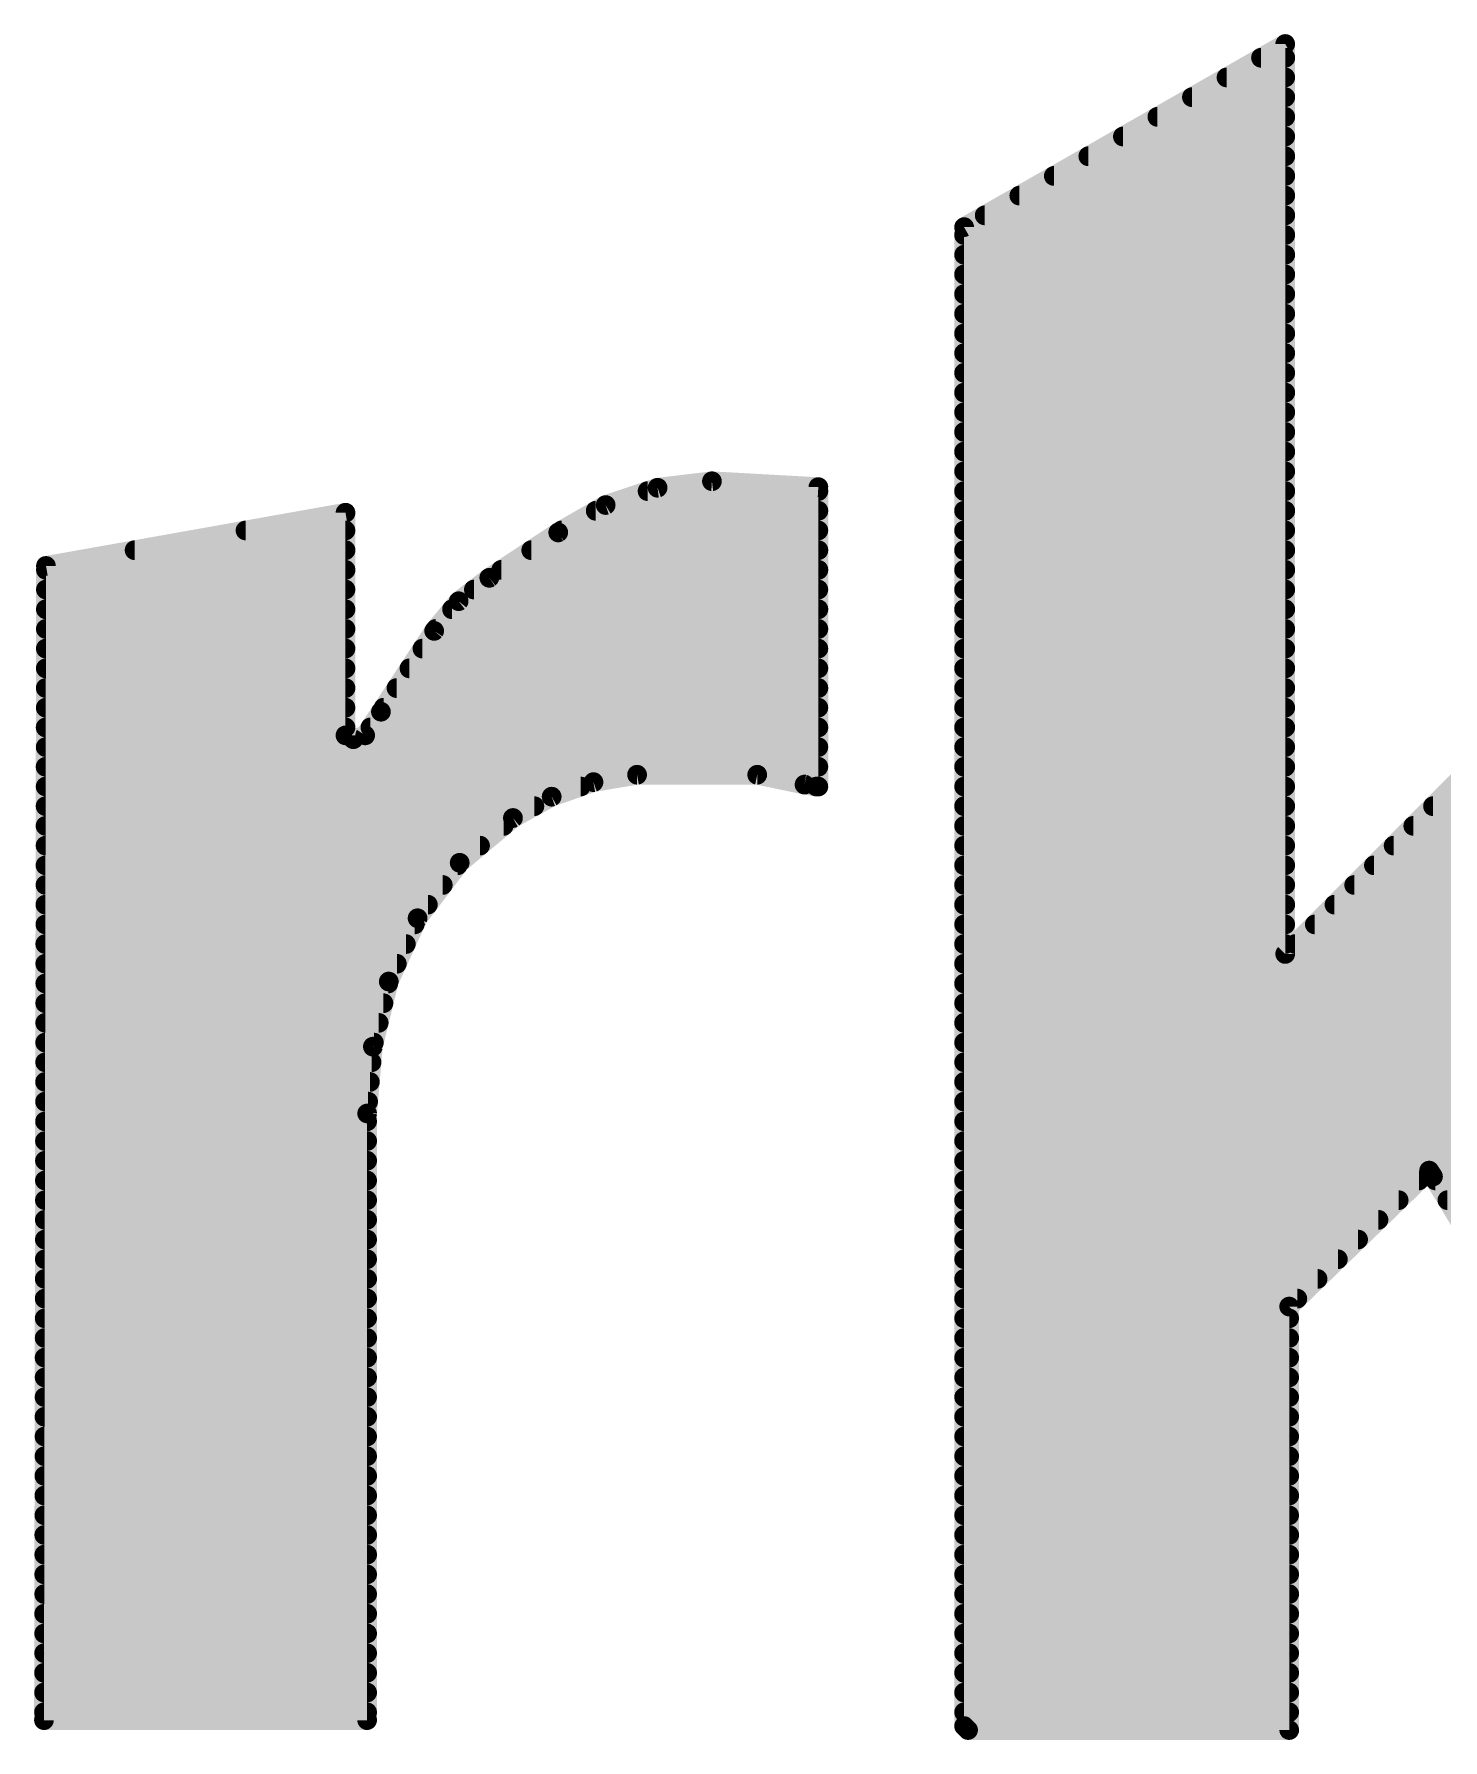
# Model space of a CAD drawing. Extents: x -20 to 87, y -15 to 38.
# Drawn here: x 12.626 to 14.442, y 2.758 to 4.958 of the extents above; entities that cross this region are included whole.
import ezdxf

# ---------------------------------------------------------------- set-up
doc = ezdxf.new("R2010")
doc.units = 0
doc.layers.add('21', color=41, linetype='CONTINUOUS')

msp = doc.modelspace()

# ---------------------------------------------------------------- linework, layer by layer
at = {"layer": '21', "const_width": 0.0254}
for points in [[(13.8252, 4.7092), (14.2392, 4.9454)], [(14.2392, 4.9454), (14.2392, 3.7719)], [(14.208, 4.9276), (14.2392, 4.9276)], [(14.1635, 4.9022), (14.2392, 4.9022)], [(14.119, 4.8768), (14.2392, 4.8768)], [(14.0744, 4.8514), (14.2392, 4.8514)], [(14.0299, 4.826), (14.2392, 4.826)], [(13.9854, 4.8006), (14.2392, 4.8006)], [(13.9409, 4.7752), (14.2392, 4.7752)], [(13.8964, 4.7498), (14.2392, 4.7498)], [(13.8518, 4.7244), (14.2392, 4.7244)], [(13.8252, 2.7762), (13.8252, 4.7092)], [(13.8252, 4.699), (14.2392, 4.699)], [(13.8252, 4.6736), (14.2392, 4.6736)], [(13.8252, 4.6482), (14.2392, 4.6482)], [(13.8252, 4.6228), (14.2392, 4.6228)], [(13.8252, 4.5974), (14.2392, 4.5974)], [(13.8252, 4.572), (14.2392, 4.572)], [(13.8252, 4.5466), (14.2392, 4.5466)], [(13.8252, 4.5212), (14.2392, 4.5212)], [(13.8252, 4.4958), (14.2392, 4.4958)], [(13.8252, 4.4704), (14.2392, 4.4704)], [(13.8252, 4.445), (14.2392, 4.445)], [(13.8252, 4.4196), (14.2392, 4.4196)], [(13.8252, 4.3942), (14.2392, 4.3942)], [(13.3631, 4.3508), (13.43, 4.3731)], [(13.4172, 4.3688), (13.6373, 4.3688)], [(13.43, 4.3731), (13.5001, 4.3815)], [(13.5001, 4.3815), (13.6373, 4.3739)], [(13.6373, 4.3739), (13.6373, 3.9878)], [(13.8252, 4.3688), (14.2392, 4.3688)], [(13.302, 4.3155), (13.3631, 4.3508)], [(13.3503, 4.3434), (13.6373, 4.3434)], [(13.8252, 4.3434), (14.2392, 4.3434)], [(12.6416, 4.2723), (13.0277, 4.3409)], [(13.0277, 4.3409), (13.0277, 4.0538)], [(14.2392, 3.7719), (14.8082, 4.3409)], [(12.8988, 4.318), (13.0277, 4.318)], [(13.2131, 4.257), (13.302, 4.3155)], [(13.3063, 4.318), (13.6373, 4.318)], [(13.8252, 4.318), (14.2392, 4.318)], [(12.7559, 4.2926), (13.0277, 4.2926)], [(13.2672, 4.2926), (13.6373, 4.2926)], [(13.8252, 4.2926), (14.2392, 4.2926)], [(12.639, 2.7838), (12.6416, 4.2723)], [(12.6416, 4.2672), (13.0277, 4.2672)], [(13.1736, 4.2268), (13.2131, 4.257)], [(13.2286, 4.2672), (13.6373, 4.2672)], [(13.8252, 4.2672), (14.2392, 4.2672)], [(12.6415, 4.2418), (13.0277, 4.2418)], [(13.1932, 4.2418), (13.6373, 4.2418)], [(13.8252, 4.2418), (14.2392, 4.2418)], [(12.6415, 4.2164), (13.0277, 4.2164)], [(13.142, 4.1885), (13.1736, 4.2268)], [(13.1651, 4.2164), (13.6373, 4.2164)], [(13.8252, 4.2164), (14.2392, 4.2164)], [(12.6415, 4.191), (13.0277, 4.191)], [(13.1441, 4.191), (13.6373, 4.191)], [(13.8252, 4.191), (14.2392, 4.191)], [(13.0734, 4.0843), (13.142, 4.1885)], [(12.6414, 4.1656), (13.0277, 4.1656)], [(13.1269, 4.1656), (13.6373, 4.1656)], [(13.8252, 4.1656), (14.2392, 4.1656)], [(12.6414, 4.1402), (13.0277, 4.1402)], [(13.1102, 4.1402), (13.6373, 4.1402)], [(13.8252, 4.1402), (14.2392, 4.1402)], [(12.6413, 4.1148), (13.0277, 4.1148)], [(13.0935, 4.1148), (13.6373, 4.1148)], [(13.8252, 4.1148), (14.2392, 4.1148)], [(12.6413, 4.0894), (13.0277, 4.0894)], [(13.0531, 4.0538), (13.0734, 4.0843)], [(13.0768, 4.0894), (13.6373, 4.0894)], [(13.8252, 4.0894), (14.2392, 4.0894)], [(12.6412, 4.064), (13.0277, 4.064)], [(13.0599, 4.064), (13.6373, 4.064)], [(13.8252, 4.064), (14.2392, 4.064)], [(12.6412, 4.0386), (13.6373, 4.0386)], [(13.0277, 4.0538), (13.0378, 4.0488)], [(13.0378, 4.0488), (13.0531, 4.0538)], [(13.8252, 4.0386), (14.2392, 4.0386)], [(12.6411, 4.0132), (13.6373, 4.0132)], [(13.8252, 4.0132), (14.2392, 4.0132)], [(13.3474, 3.9935), (13.2935, 3.9747)], [(13.4036, 4.003), (13.3474, 3.9935)], [(13.5585, 4.003), (13.4036, 4.003)], [(13.6195, 3.9903), (13.5585, 4.003)], [(12.6411, 3.9878), (13.3311, 3.9878)], [(13.2935, 3.9747), (13.2436, 3.9472)], [(13.6347, 3.9878), (13.6195, 3.9903)], [(13.6373, 3.9878), (13.6347, 3.9878)], [(13.6347, 3.9878), (13.6373, 3.9878)], [(13.8252, 3.9878), (14.2392, 3.9878)], [(14.4551, 3.9878), (14.9146, 3.9878)], [(12.6411, 3.9624), (13.2712, 3.9624)], [(13.2436, 3.9472), (13.1749, 3.8895)], [(13.8252, 3.9624), (14.2392, 3.9624)], [(14.4297, 3.9624), (14.8886, 3.9624)], [(12.641, 3.937), (13.2315, 3.937)], [(13.8252, 3.937), (14.2392, 3.937)], [(14.4043, 3.937), (14.8626, 3.937)], [(12.641, 3.9116), (13.2012, 3.9116)], [(13.8252, 3.9116), (14.2392, 3.9116)], [(14.3789, 3.9116), (14.8366, 3.9116)], [(12.6409, 3.8862), (13.1724, 3.8862)], [(13.1749, 3.8895), (13.1206, 3.818)], [(13.8252, 3.8862), (14.2392, 3.8862)], [(14.3535, 3.8862), (14.8107, 3.8862)], [(12.6409, 3.8608), (13.1531, 3.8608)], [(13.8252, 3.8608), (14.2392, 3.8608)], [(14.3281, 3.8608), (14.7847, 3.8608)], [(12.6408, 3.8354), (13.1339, 3.8354)], [(13.1206, 3.818), (13.0835, 3.7363)], [(13.8252, 3.8354), (14.2392, 3.8354)], [(14.3027, 3.8354), (14.7587, 3.8354)], [(12.6408, 3.81), (13.117, 3.81)], [(13.8252, 3.81), (14.2392, 3.81)], [(14.2773, 3.81), (14.7327, 3.81)], [(12.6407, 3.7846), (13.1055, 3.7846)], [(13.8252, 3.7846), (14.2392, 3.7846)], [(14.2519, 3.7846), (14.7068, 3.7846)], [(12.6407, 3.7592), (13.0939, 3.7592)], [(13.8252, 3.7592), (14.7109, 3.7592)], [(12.6407, 3.7338), (13.0829, 3.7338)], [(13.0835, 3.7363), (13.063, 3.6523)], [(13.8252, 3.7338), (14.7278, 3.7338)], [(12.6406, 3.7084), (13.0767, 3.7084)], [(13.8252, 3.7084), (14.7447, 3.7084)], [(12.6406, 3.683), (13.0705, 3.683)], [(13.8252, 3.683), (14.7617, 3.683)], [(12.6405, 3.6576), (13.0643, 3.6576)], [(13.063, 3.6523), (13.0556, 3.5662)], [(13.8252, 3.6576), (14.7786, 3.6576)], [(12.6405, 3.6322), (13.0613, 3.6322)], [(13.8252, 3.6322), (14.7955, 3.6322)], [(12.6404, 3.6068), (13.0591, 3.6068)], [(13.8252, 3.6068), (14.8125, 3.6068)], [(12.6404, 3.5814), (13.0569, 3.5814)], [(13.8252, 3.5814), (14.8294, 3.5814)], [(12.6403, 3.556), (13.0556, 3.556)], [(13.0556, 3.5662), (13.0556, 2.7838)], [(13.8252, 3.556), (14.8463, 3.556)], [(12.6403, 3.5306), (13.0556, 3.5306)], [(13.8252, 3.5306), (14.8633, 3.5306)], [(12.6403, 3.5052), (13.0556, 3.5052)], [(13.8252, 3.5052), (14.8802, 3.5052)], [(14.4247, 3.4925), (14.2443, 3.3172)], [(14.4297, 3.4849), (14.4247, 3.4925)], [(14.8565, 2.7813), (14.4297, 3.4849)], [(12.6402, 3.4798), (13.0556, 3.4798)], [(13.8252, 3.4798), (14.4116, 3.4798)], [(14.4328, 3.4798), (14.8971, 3.4798)], [(12.6402, 3.4544), (13.0556, 3.4544)], [(13.8252, 3.4544), (14.3855, 3.4544)], [(14.4482, 3.4544), (14.9141, 3.4544)], [(12.6401, 3.429), (13.0556, 3.429)], [(13.8252, 3.429), (14.3594, 3.429)], [(12.6401, 3.4036), (13.0556, 3.4036)], [(13.8252, 3.4036), (14.3332, 3.4036)], [(12.64, 3.3782), (13.0556, 3.3782)], [(13.8252, 3.3782), (14.3071, 3.3782)], [(12.64, 3.3528), (13.0556, 3.3528)], [(13.8252, 3.3528), (14.2809, 3.3528)], [(12.6399, 3.3274), (13.0556, 3.3274)], [(13.8252, 3.3274), (14.2548, 3.3274)], [(14.2443, 3.3172), (14.2443, 2.7711)], [(12.6399, 3.302), (13.0556, 3.302)], [(13.8252, 3.302), (14.2443, 3.302)], [(12.6399, 3.2766), (13.0556, 3.2766)], [(13.8252, 3.2766), (14.2443, 3.2766)], [(12.6398, 3.2512), (13.0556, 3.2512)], [(13.8252, 3.2512), (14.2443, 3.2512)], [(12.6398, 3.2258), (13.0556, 3.2258)], [(13.8252, 3.2258), (14.2443, 3.2258)], [(12.6397, 3.2004), (13.0556, 3.2004)], [(13.8252, 3.2004), (14.2443, 3.2004)], [(12.6397, 3.175), (13.0556, 3.175)], [(13.8252, 3.175), (14.2443, 3.175)], [(12.6396, 3.1496), (13.0556, 3.1496)], [(13.8252, 3.1496), (14.2443, 3.1496)], [(12.6396, 3.1242), (13.0556, 3.1242)], [(13.8252, 3.1242), (14.2443, 3.1242)], [(12.6395, 3.0988), (13.0556, 3.0988)], [(13.8252, 3.0988), (14.2443, 3.0988)], [(12.6395, 3.0734), (13.0556, 3.0734)], [(13.8252, 3.0734), (14.2443, 3.0734)], [(12.6395, 3.048), (13.0556, 3.048)], [(13.8252, 3.048), (14.2443, 3.048)], [(12.6394, 3.0226), (13.0556, 3.0226)], [(13.8252, 3.0226), (14.2443, 3.0226)], [(12.6394, 2.9972), (13.0556, 2.9972)], [(13.8252, 2.9972), (14.2443, 2.9972)], [(12.6393, 2.9718), (13.0556, 2.9718)], [(13.8252, 2.9718), (14.2443, 2.9718)], [(12.6393, 2.9464), (13.0556, 2.9464)], [(13.8252, 2.9464), (14.2443, 2.9464)], [(12.6392, 2.921), (13.0556, 2.921)], [(13.8252, 2.921), (14.2443, 2.921)], [(12.6392, 2.8956), (13.0556, 2.8956)], [(13.8252, 2.8956), (14.2443, 2.8956)], [(12.6392, 2.8702), (13.0556, 2.8702)], [(13.8252, 2.8702), (14.2443, 2.8702)], [(12.6391, 2.8448), (13.0556, 2.8448)], [(13.8252, 2.8448), (14.2443, 2.8448)], [(12.6391, 2.8194), (13.0556, 2.8194)], [(13.8252, 2.8194), (14.2443, 2.8194)], [(12.639, 2.794), (13.0556, 2.794)], [(13.0556, 2.7838), (12.639, 2.7838)], [(13.8252, 2.794), (14.2443, 2.794)], [(13.8303, 2.7711), (13.8252, 2.7762)], [(14.2443, 2.7711), (13.8303, 2.7711)]]:
    msp.add_lwpolyline(points, dxfattribs=at)
at = {"layer": '21', "const_width": 0.0127}
for points in [[(14.2455, 4.9454, 1), (14.2329, 4.9454)], [(14.2423, 4.9399, 1), (14.2361, 4.9509)], [(14.208, 4.934, 1), (14.208, 4.9212)], [(14.2392, 4.9212, 1), (14.2392, 4.934)], [(14.1635, 4.9086, 1), (14.1635, 4.8959)], [(14.2392, 4.8959, 1), (14.2392, 4.9086)], [(14.119, 4.8832, 1), (14.119, 4.8704)], [(14.2392, 4.8704, 1), (14.2392, 4.8832)], [(14.0744, 4.8578, 1), (14.0744, 4.845)], [(14.2392, 4.845, 1), (14.2392, 4.8578)], [(14.0299, 4.8324, 1), (14.0299, 4.8197)], [(14.2392, 4.8197, 1), (14.2392, 4.8324)], [(13.9854, 4.807, 1), (13.9854, 4.7942)], [(14.2392, 4.7942, 1), (14.2392, 4.807)], [(13.9409, 4.7816, 1), (13.9409, 4.7688)], [(14.2392, 4.7688, 1), (14.2392, 4.7816)], [(13.8964, 4.7562, 1), (13.8964, 4.7435)], [(14.2392, 4.7435, 1), (14.2392, 4.7562)], [(13.8518, 4.7308, 1), (13.8518, 4.718)], [(14.2392, 4.718, 1), (14.2392, 4.7308)], [(13.8316, 4.7092, 1), (13.8189, 4.7092)], [(13.8221, 4.7147, 1), (13.8283, 4.7037)], [(13.8252, 4.7054, 1), (13.8252, 4.6926)], [(14.2392, 4.6926, 1), (14.2392, 4.7054)], [(13.8252, 4.68, 1), (13.8252, 4.6673)], [(14.2392, 4.6673, 1), (14.2392, 4.68)], [(13.8252, 4.6546, 1), (13.8252, 4.6418)], [(14.2392, 4.6418, 1), (14.2392, 4.6546)], [(13.8252, 4.6292, 1), (13.8252, 4.6164)], [(14.2392, 4.6164, 1), (14.2392, 4.6292)], [(13.8252, 4.6038, 1), (13.8252, 4.5911)], [(14.2392, 4.5911, 1), (14.2392, 4.6038)], [(13.8252, 4.5784, 1), (13.8252, 4.5656)], [(14.2392, 4.5656, 1), (14.2392, 4.5784)], [(13.8252, 4.553, 1), (13.8252, 4.5403)], [(14.2392, 4.5403, 1), (14.2392, 4.553)], [(13.8252, 4.5276, 1), (13.8252, 4.5149)], [(14.2392, 4.5149, 1), (14.2392, 4.5276)], [(13.8252, 4.5022, 1), (13.8252, 4.4894)], [(14.2392, 4.4894, 1), (14.2392, 4.5022)], [(13.8252, 4.4768, 1), (13.8252, 4.4641)], [(14.2392, 4.4641, 1), (14.2392, 4.4768)], [(13.8252, 4.4514, 1), (13.8252, 4.4386)], [(14.2392, 4.4386, 1), (14.2392, 4.4514)], [(13.8252, 4.426, 1), (13.8252, 4.4132)], [(14.2392, 4.4132, 1), (14.2392, 4.426)], [(13.8252, 4.4006, 1), (13.8252, 4.3879)], [(14.2392, 4.3879, 1), (14.2392, 4.4006)], [(13.4172, 4.3752, 1), (13.4172, 4.3624)], [(13.4293, 4.3794, 1), (13.4308, 4.3668)], [(13.4321, 4.3671, 1), (13.428, 4.3791)], [(13.5005, 4.3878, 1), (13.4997, 4.3752)], [(13.5009, 4.3752, 1), (13.4993, 4.3878)], [(13.6437, 4.3739, 1), (13.631, 4.3739)], [(13.6369, 4.3676, 1), (13.6377, 4.3802)], [(13.6373, 4.3624, 1), (13.6373, 4.3752)], [(13.8252, 4.3752, 1), (13.8252, 4.3624)], [(14.2392, 4.3624, 1), (14.2392, 4.3752)], [(13.3503, 4.3498, 1), (13.3503, 4.337)], [(13.3611, 4.3568, 1), (13.3651, 4.3448)], [(13.3663, 4.3453, 1), (13.3599, 4.3563)], [(13.6373, 4.337, 1), (13.6373, 4.3498)], [(13.8252, 4.3498, 1), (13.8252, 4.337)], [(14.2392, 4.337, 1), (14.2392, 4.3498)], [(13.0341, 4.3409, 1), (13.0214, 4.3409)], [(13.0288, 4.3346, 1), (13.0266, 4.3472)], [(12.8988, 4.3244, 1), (12.8988, 4.3117)], [(13.0277, 4.3117, 1), (13.0277, 4.3244)], [(13.2988, 4.321, 1), (13.3052, 4.31)], [(13.3055, 4.3102, 1), (13.2985, 4.3208)], [(13.3063, 4.3244, 1), (13.3063, 4.3117)], [(13.6373, 4.3117, 1), (13.6373, 4.3244)], [(13.8252, 4.3244, 1), (13.8252, 4.3117)], [(14.2392, 4.3117, 1), (14.2392, 4.3244)], [(12.7559, 4.299, 1), (12.7559, 4.2862)], [(13.0277, 4.2862, 1), (13.0277, 4.299)], [(13.2672, 4.299, 1), (13.2672, 4.2862)], [(13.6373, 4.2862, 1), (13.6373, 4.299)], [(13.8252, 4.299, 1), (13.8252, 4.2862)], [(14.2392, 4.2862, 1), (14.2392, 4.299)], [(12.6405, 4.2786, 1), (12.6427, 4.266)], [(12.6416, 4.2736, 1), (12.6416, 4.2608)], [(12.6479, 4.2723, 1), (12.6353, 4.2723)], [(13.0277, 4.2608, 1), (13.0277, 4.2736)], [(13.2096, 4.2623, 1), (13.2166, 4.2517)], [(13.217, 4.252, 1), (13.2092, 4.262)], [(13.2286, 4.2736, 1), (13.2286, 4.2608)], [(13.6373, 4.2608, 1), (13.6373, 4.2736)], [(13.8252, 4.2736, 1), (13.8252, 4.2608)], [(14.2392, 4.2608, 1), (14.2392, 4.2736)], [(12.6415, 4.2482, 1), (12.6415, 4.2355)], [(13.0277, 4.2355, 1), (13.0277, 4.2482)], [(13.1932, 4.2482, 1), (13.1932, 4.2355)], [(13.6373, 4.2355, 1), (13.6373, 4.2482)], [(13.8252, 4.2482, 1), (13.8252, 4.2355)], [(14.2392, 4.2355, 1), (14.2392, 4.2482)], [(12.6415, 4.2228, 1), (12.6415, 4.21)], [(13.0277, 4.21, 1), (13.0277, 4.2228)], [(13.1651, 4.2228, 1), (13.1651, 4.21)], [(13.1698, 4.2318, 1), (13.1775, 4.2218)], [(13.1785, 4.2228, 1), (13.1688, 4.2308)], [(13.6373, 4.21, 1), (13.6373, 4.2228)], [(13.8252, 4.2228, 1), (13.8252, 4.21)], [(14.2392, 4.21, 1), (14.2392, 4.2228)], [(12.6415, 4.1974, 1), (12.6415, 4.1846)], [(13.0277, 4.1846, 1), (13.0277, 4.1974)], [(13.1441, 4.1974, 1), (13.1441, 4.1846)], [(13.6373, 4.1846, 1), (13.6373, 4.1974)], [(13.8252, 4.1974, 1), (13.8252, 4.1846)], [(14.2392, 4.1846, 1), (14.2392, 4.1974)], [(13.1371, 4.1925, 1), (13.1469, 4.1845)], [(13.1473, 4.185, 1), (13.1367, 4.192)], [(12.6414, 4.172, 1), (12.6414, 4.1593)], [(13.0277, 4.1593, 1), (13.0277, 4.172)], [(13.1269, 4.172, 1), (13.1269, 4.1593)], [(13.6373, 4.1593, 1), (13.6373, 4.172)], [(13.8252, 4.172, 1), (13.8252, 4.1593)], [(14.2392, 4.1593, 1), (14.2392, 4.172)], [(12.6414, 4.1466, 1), (12.6414, 4.1338)], [(13.0277, 4.1338, 1), (13.0277, 4.1466)], [(13.1102, 4.1466, 1), (13.1102, 4.1338)], [(13.6373, 4.1338, 1), (13.6373, 4.1466)], [(13.8252, 4.1466, 1), (13.8252, 4.1338)], [(14.2392, 4.1338, 1), (14.2392, 4.1466)], [(12.6413, 4.1212, 1), (12.6413, 4.1084)], [(13.0277, 4.1084, 1), (13.0277, 4.1212)], [(13.0935, 4.1212, 1), (13.0935, 4.1084)], [(13.6373, 4.1084, 1), (13.6373, 4.1212)], [(13.8252, 4.1212, 1), (13.8252, 4.1084)], [(14.2392, 4.1084, 1), (14.2392, 4.1212)], [(12.6413, 4.0958, 1), (12.6413, 4.0831)], [(13.0277, 4.0831, 1), (13.0277, 4.0958)], [(13.0681, 4.0878, 1), (13.0787, 4.0808)], [(13.0787, 4.0808, 1), (13.0681, 4.0878)], [(13.0768, 4.0958, 1), (13.0768, 4.0831)], [(13.6373, 4.0831, 1), (13.6373, 4.0958)], [(13.8252, 4.0958, 1), (13.8252, 4.0831)], [(14.2392, 4.0831, 1), (14.2392, 4.0958)], [(12.6412, 4.0704, 1), (12.6412, 4.0576)], [(13.0277, 4.0576, 1), (13.0277, 4.0704)], [(13.0599, 4.0704, 1), (13.0599, 4.0576)], [(13.6373, 4.0576, 1), (13.6373, 4.0704)], [(13.8252, 4.0704, 1), (13.8252, 4.0576)], [(14.2392, 4.0576, 1), (14.2392, 4.0704)], [(12.6412, 4.045, 1), (12.6412, 4.0323)], [(13.0305, 4.0595, 1), (13.0249, 4.0481)], [(13.0214, 4.0538, 1), (13.0341, 4.0538)], [(13.0358, 4.0548, 1), (13.0398, 4.0428)], [(13.035, 4.0431, 1), (13.0406, 4.0545)], [(13.0478, 4.0573, 1), (13.0584, 4.0503)], [(13.0551, 4.0478, 1), (13.0511, 4.0598)], [(13.6373, 4.0323, 1), (13.6373, 4.045)], [(13.8252, 4.045, 1), (13.8252, 4.0323)], [(14.2392, 4.0323, 1), (14.2392, 4.045)], [(12.6411, 4.0196, 1), (12.6411, 4.0069)], [(13.6373, 4.0069, 1), (13.6373, 4.0196)], [(13.8252, 4.0196, 1), (13.8252, 4.0069)], [(14.2392, 4.0069, 1), (14.2392, 4.0196)], [(13.3463, 3.9997, 1), (13.3484, 3.9872)], [(13.3495, 3.9875, 1), (13.3453, 3.9995)], [(13.4036, 4.0094, 1), (13.4036, 3.9967)], [(13.4047, 3.9967, 1), (13.4025, 4.0093)], [(13.5598, 4.0092, 1), (13.5572, 3.9968)], [(13.5585, 3.9967, 1), (13.5585, 4.0094)], [(12.6411, 3.9941, 1), (12.6411, 3.9815)], [(13.2914, 3.9807, 1), (13.2956, 3.9687)], [(13.2966, 3.9692, 1), (13.2905, 3.9803)], [(13.3311, 3.9815, 1), (13.3311, 3.9941)], [(13.6205, 3.9966, 1), (13.6185, 3.984)], [(13.6182, 3.9841, 1), (13.6208, 3.9965)], [(13.6347, 3.9941, 1), (13.6347, 3.9815)], [(13.6347, 3.9941, 1), (13.6347, 3.9815)], [(13.631, 3.9878, 1), (13.6437, 3.9878)], [(13.6337, 3.9815, 1), (13.6357, 3.9941)], [(13.6373, 3.9815, 1), (13.6373, 3.9941)], [(13.6373, 3.9815, 1), (13.6373, 3.9941)], [(13.8252, 3.9941, 1), (13.8252, 3.9815)], [(14.2392, 3.9815, 1), (14.2392, 3.9941)], [(12.6411, 3.9688, 1), (12.6411, 3.9561)], [(13.2477, 3.9423, 1), (13.2395, 3.9521)], [(13.2712, 3.9561, 1), (13.2712, 3.9688)], [(13.8252, 3.9688, 1), (13.8252, 3.9561)], [(14.2392, 3.9561, 1), (14.2392, 3.9688)], [(14.4297, 3.9688, 1), (14.4297, 3.9561)], [(12.641, 3.9434, 1), (12.641, 3.9307)], [(13.2315, 3.9307, 1), (13.2315, 3.9434)], [(13.2405, 3.9528, 1), (13.2467, 3.9416)], [(13.8252, 3.9434, 1), (13.8252, 3.9307)], [(14.2392, 3.9307, 1), (14.2392, 3.9434)], [(14.4043, 3.9434, 1), (14.4043, 3.9307)], [(12.641, 3.9179, 1), (12.641, 3.9053)], [(13.2012, 3.9053, 1), (13.2012, 3.9179)], [(13.8252, 3.9179, 1), (13.8252, 3.9053)], [(14.2392, 3.9053, 1), (14.2392, 3.9179)], [(14.3789, 3.9179, 1), (14.3789, 3.9053)], [(12.6409, 3.8925, 1), (12.6409, 3.8799)], [(13.1708, 3.8943, 1), (13.179, 3.8846)], [(13.18, 3.8856, 1), (13.1698, 3.8933)], [(13.1724, 3.8799, 1), (13.1724, 3.8925)], [(13.8252, 3.8925, 1), (13.8252, 3.8799)], [(14.2392, 3.8799, 1), (14.2392, 3.8925)], [(14.3535, 3.8925, 1), (14.3535, 3.8799)], [(12.6409, 3.8672, 1), (12.6409, 3.8545)], [(13.1531, 3.8545, 1), (13.1531, 3.8672)], [(13.8252, 3.8672, 1), (13.8252, 3.8545)], [(14.2392, 3.8545, 1), (14.2392, 3.8672)], [(14.3281, 3.8672, 1), (14.3281, 3.8545)], [(12.6408, 3.8418, 1), (12.6408, 3.8291)], [(13.1156, 3.8218, 1), (13.1257, 3.8141)], [(13.1264, 3.8154, 1), (13.1149, 3.8206)], [(13.1339, 3.8291, 1), (13.1339, 3.8418)], [(13.8252, 3.8418, 1), (13.8252, 3.8291)], [(14.2392, 3.8291, 1), (14.2392, 3.8418)], [(14.3027, 3.8418, 1), (14.3027, 3.8291)], [(12.6408, 3.8163, 1), (12.6408, 3.8037)], [(13.117, 3.8037, 1), (13.117, 3.8163)], [(13.8252, 3.8163, 1), (13.8252, 3.8037)], [(14.2392, 3.8037, 1), (14.2392, 3.8163)], [(14.2773, 3.8163, 1), (14.2773, 3.8037)], [(12.6407, 3.791, 1), (12.6407, 3.7783)], [(13.1055, 3.7783, 1), (13.1055, 3.791)], [(13.8252, 3.791, 1), (13.8252, 3.7783)], [(14.2392, 3.7783, 1), (14.2392, 3.791)], [(14.2519, 3.791, 1), (14.2519, 3.7783)], [(12.6407, 3.7656, 1), (12.6407, 3.7529)], [(13.0939, 3.7529, 1), (13.0939, 3.7656)], [(13.8252, 3.7656, 1), (13.8252, 3.7529)], [(14.2347, 3.7764, 1), (14.2437, 3.7674)], [(14.2329, 3.7719, 1), (14.2455, 3.7719)], [(12.6407, 3.7401, 1), (12.6407, 3.7275)], [(13.0777, 3.7389, 1), (13.0893, 3.7337)], [(13.0897, 3.7348, 1), (13.0773, 3.7378)], [(13.0829, 3.7275, 1), (13.0829, 3.7401)], [(13.8252, 3.7401, 1), (13.8252, 3.7275)], [(12.6406, 3.7147, 1), (12.6406, 3.7021)], [(13.0767, 3.7021, 1), (13.0767, 3.7147)], [(13.8252, 3.7147, 1), (13.8252, 3.7021)], [(12.6406, 3.6894, 1), (12.6406, 3.6767)], [(13.0705, 3.6767, 1), (13.0705, 3.6894)], [(13.8252, 3.6894, 1), (13.8252, 3.6767)], [(12.6405, 3.6639, 1), (12.6405, 3.6513)], [(13.0694, 3.6518, 1), (13.0567, 3.6529)], [(13.0569, 3.6538, 1), (13.0692, 3.6508)], [(13.0643, 3.6513, 1), (13.0643, 3.6639)], [(13.8252, 3.6639, 1), (13.8252, 3.6513)], [(12.6405, 3.6385, 1), (12.6405, 3.6259)], [(13.0613, 3.6259, 1), (13.0613, 3.6385)], [(13.8252, 3.6385, 1), (13.8252, 3.6259)], [(12.6404, 3.6132, 1), (12.6404, 3.6005)], [(13.0591, 3.6005, 1), (13.0591, 3.6132)], [(13.8252, 3.6132, 1), (13.8252, 3.6005)], [(12.6404, 3.5878, 1), (12.6404, 3.5751)], [(13.0569, 3.5751, 1), (13.0569, 3.5878)], [(13.8252, 3.5878, 1), (13.8252, 3.5751)], [(12.6403, 3.5623, 1), (12.6403, 3.5497)], [(13.0493, 3.5667, 1), (13.0619, 3.5657)], [(13.0619, 3.5662, 1), (13.0493, 3.5662)], [(13.0556, 3.5497, 1), (13.0556, 3.5623)], [(13.8252, 3.5623, 1), (13.8252, 3.5497)], [(12.6403, 3.537, 1), (12.6403, 3.5243)], [(13.0556, 3.5243, 1), (13.0556, 3.537)], [(13.8252, 3.537, 1), (13.8252, 3.5243)], [(12.6403, 3.5116, 1), (12.6403, 3.4989)], [(13.0556, 3.4989, 1), (13.0556, 3.5116)], [(13.8252, 3.5116, 1), (13.8252, 3.4989)], [(14.43, 3.496, 1), (14.4194, 3.489)], [(14.4291, 3.4879, 1), (14.4203, 3.4971)], [(14.4351, 3.4882, 1), (14.4243, 3.4816)], [(12.6402, 3.4861, 1), (12.6402, 3.4735)], [(13.0556, 3.4735, 1), (13.0556, 3.4861)], [(13.8252, 3.4861, 1), (13.8252, 3.4735)], [(14.4116, 3.4735, 1), (14.4116, 3.4861)], [(14.4244, 3.4814, 1), (14.435, 3.4884)], [(14.4328, 3.4861, 1), (14.4328, 3.4735)], [(12.6402, 3.4607, 1), (12.6402, 3.4481)], [(13.0556, 3.4481, 1), (13.0556, 3.4607)], [(13.8252, 3.4607, 1), (13.8252, 3.4481)], [(14.3855, 3.4481, 1), (14.3855, 3.4607)], [(14.4482, 3.4607, 1), (14.4482, 3.4481)], [(12.6401, 3.4354, 1), (12.6401, 3.4227)], [(13.0556, 3.4227, 1), (13.0556, 3.4354)], [(13.8252, 3.4354, 1), (13.8252, 3.4227)], [(14.3594, 3.4227, 1), (14.3594, 3.4354)], [(12.6401, 3.4099, 1), (12.6401, 3.3973)], [(13.0556, 3.3973, 1), (13.0556, 3.4099)], [(13.8252, 3.4099, 1), (13.8252, 3.3973)], [(14.3332, 3.3973, 1), (14.3332, 3.4099)], [(12.64, 3.3845, 1), (12.64, 3.3719)], [(13.0556, 3.3719, 1), (13.0556, 3.3845)], [(13.8252, 3.3845, 1), (13.8252, 3.3719)], [(14.3071, 3.3719, 1), (14.3071, 3.3845)], [(12.64, 3.3592, 1), (12.64, 3.3465)], [(13.0556, 3.3465, 1), (13.0556, 3.3592)], [(13.8252, 3.3592, 1), (13.8252, 3.3465)], [(14.2809, 3.3465, 1), (14.2809, 3.3592)], [(12.6399, 3.3338, 1), (12.6399, 3.3211)], [(13.0556, 3.3211, 1), (13.0556, 3.3338)], [(13.8252, 3.3338, 1), (13.8252, 3.3211)], [(14.2399, 3.3218, 1), (14.2487, 3.3126)], [(14.2507, 3.3172, 1), (14.238, 3.3172)], [(14.2548, 3.3211, 1), (14.2548, 3.3338)], [(12.6399, 3.3083, 1), (12.6399, 3.2957)], [(13.0556, 3.2957, 1), (13.0556, 3.3083)], [(13.8252, 3.3083, 1), (13.8252, 3.2957)], [(14.2443, 3.2957, 1), (14.2443, 3.3083)], [(12.6399, 3.283, 1), (12.6399, 3.2703)], [(13.0556, 3.2703, 1), (13.0556, 3.283)], [(13.8252, 3.283, 1), (13.8252, 3.2703)], [(14.2443, 3.2703, 1), (14.2443, 3.283)], [(12.6398, 3.2576, 1), (12.6398, 3.2449)], [(13.0556, 3.2449, 1), (13.0556, 3.2576)], [(13.8252, 3.2576, 1), (13.8252, 3.2449)], [(14.2443, 3.2449, 1), (14.2443, 3.2576)], [(12.6398, 3.2321, 1), (12.6398, 3.2195)], [(13.0556, 3.2195, 1), (13.0556, 3.2321)], [(13.8252, 3.2321, 1), (13.8252, 3.2195)], [(14.2443, 3.2195, 1), (14.2443, 3.2321)], [(12.6397, 3.2067, 1), (12.6397, 3.1941)], [(13.0556, 3.1941, 1), (13.0556, 3.2067)], [(13.8252, 3.2067, 1), (13.8252, 3.1941)], [(14.2443, 3.1941, 1), (14.2443, 3.2067)], [(12.6397, 3.1814, 1), (12.6397, 3.1687)], [(13.0556, 3.1687, 1), (13.0556, 3.1814)], [(13.8252, 3.1814, 1), (13.8252, 3.1687)], [(14.2443, 3.1687, 1), (14.2443, 3.1814)], [(12.6396, 3.1559, 1), (12.6396, 3.1433)], [(13.0556, 3.1433, 1), (13.0556, 3.1559)], [(13.8252, 3.1559, 1), (13.8252, 3.1433)], [(14.2443, 3.1433, 1), (14.2443, 3.1559)], [(12.6396, 3.1305, 1), (12.6396, 3.1179)], [(13.0556, 3.1179, 1), (13.0556, 3.1305)], [(13.8252, 3.1305, 1), (13.8252, 3.1179)], [(14.2443, 3.1179, 1), (14.2443, 3.1305)], [(12.6395, 3.1052, 1), (12.6395, 3.0925)], [(13.0556, 3.0925, 1), (13.0556, 3.1052)], [(13.8252, 3.1052, 1), (13.8252, 3.0925)], [(14.2443, 3.0925, 1), (14.2443, 3.1052)], [(12.6395, 3.0798, 1), (12.6395, 3.0671)], [(13.0556, 3.0671, 1), (13.0556, 3.0798)], [(13.8252, 3.0798, 1), (13.8252, 3.0671)], [(14.2443, 3.0671, 1), (14.2443, 3.0798)], [(12.6395, 3.0543, 1), (12.6395, 3.0417)], [(13.0556, 3.0417, 1), (13.0556, 3.0543)], [(13.8252, 3.0543, 1), (13.8252, 3.0417)], [(14.2443, 3.0417, 1), (14.2443, 3.0543)], [(12.6394, 3.029, 1), (12.6394, 3.0163)], [(13.0556, 3.0163, 1), (13.0556, 3.029)], [(13.8252, 3.029, 1), (13.8252, 3.0163)], [(14.2443, 3.0163, 1), (14.2443, 3.029)], [(12.6394, 3.0036, 1), (12.6394, 2.9909)], [(13.0556, 2.9909, 1), (13.0556, 3.0036)], [(13.8252, 3.0036, 1), (13.8252, 2.9909)], [(14.2443, 2.9909, 1), (14.2443, 3.0036)], [(12.6393, 2.9781, 1), (12.6393, 2.9655)], [(13.0556, 2.9655, 1), (13.0556, 2.9781)], [(13.8252, 2.9781, 1), (13.8252, 2.9655)], [(14.2443, 2.9655, 1), (14.2443, 2.9781)], [(12.6393, 2.9527, 1), (12.6393, 2.9401)], [(13.0556, 2.9401, 1), (13.0556, 2.9527)], [(13.8252, 2.9527, 1), (13.8252, 2.9401)], [(14.2443, 2.9401, 1), (14.2443, 2.9527)], [(12.6392, 2.9274, 1), (12.6392, 2.9147)], [(13.0556, 2.9147, 1), (13.0556, 2.9274)], [(13.8252, 2.9274, 1), (13.8252, 2.9147)], [(14.2443, 2.9147, 1), (14.2443, 2.9274)], [(12.6392, 2.9019, 1), (12.6392, 2.8893)], [(13.0556, 2.8893, 1), (13.0556, 2.9019)], [(13.8252, 2.9019, 1), (13.8252, 2.8893)], [(14.2443, 2.8893, 1), (14.2443, 2.9019)], [(12.6392, 2.8765, 1), (12.6392, 2.8639)], [(13.0556, 2.8639, 1), (13.0556, 2.8765)], [(13.8252, 2.8765, 1), (13.8252, 2.8639)], [(14.2443, 2.8639, 1), (14.2443, 2.8765)], [(12.6391, 2.8512, 1), (12.6391, 2.8385)], [(13.0556, 2.8385, 1), (13.0556, 2.8512)], [(13.8252, 2.8512, 1), (13.8252, 2.8385)], [(14.2443, 2.8385, 1), (14.2443, 2.8512)], [(12.6391, 2.8258, 1), (12.6391, 2.8131)], [(13.0556, 2.8131, 1), (13.0556, 2.8258)], [(13.8252, 2.8258, 1), (13.8252, 2.8131)], [(14.2443, 2.8131, 1), (14.2443, 2.8258)], [(12.639, 2.7902, 1), (12.639, 2.7775)], [(12.639, 2.8003, 1), (12.639, 2.7877)], [(13.0556, 2.7877, 1), (13.0556, 2.8003)], [(13.0556, 2.7775, 1), (13.0556, 2.7902)], [(13.8252, 2.8003, 1), (13.8252, 2.7877)], [(14.2443, 2.7877, 1), (14.2443, 2.8003)], [(12.6327, 2.7838, 1), (12.6453, 2.7838)], [(13.0493, 2.7838, 1), (13.0619, 2.7838)], [(13.8297, 2.7807, 1), (13.8207, 2.7717)], [(13.8189, 2.7762, 1), (13.8316, 2.7762)], [(13.8303, 2.7774, 1), (13.8303, 2.7648)], [(13.8258, 2.7666, 1), (13.8348, 2.7756)], [(14.238, 2.7711, 1), (14.2507, 2.7711)], [(14.2443, 2.7648, 1), (14.2443, 2.7774)]]:
    msp.add_lwpolyline(points, format="xyb", dxfattribs=at)

doc.saveas('drawing.dxf')
